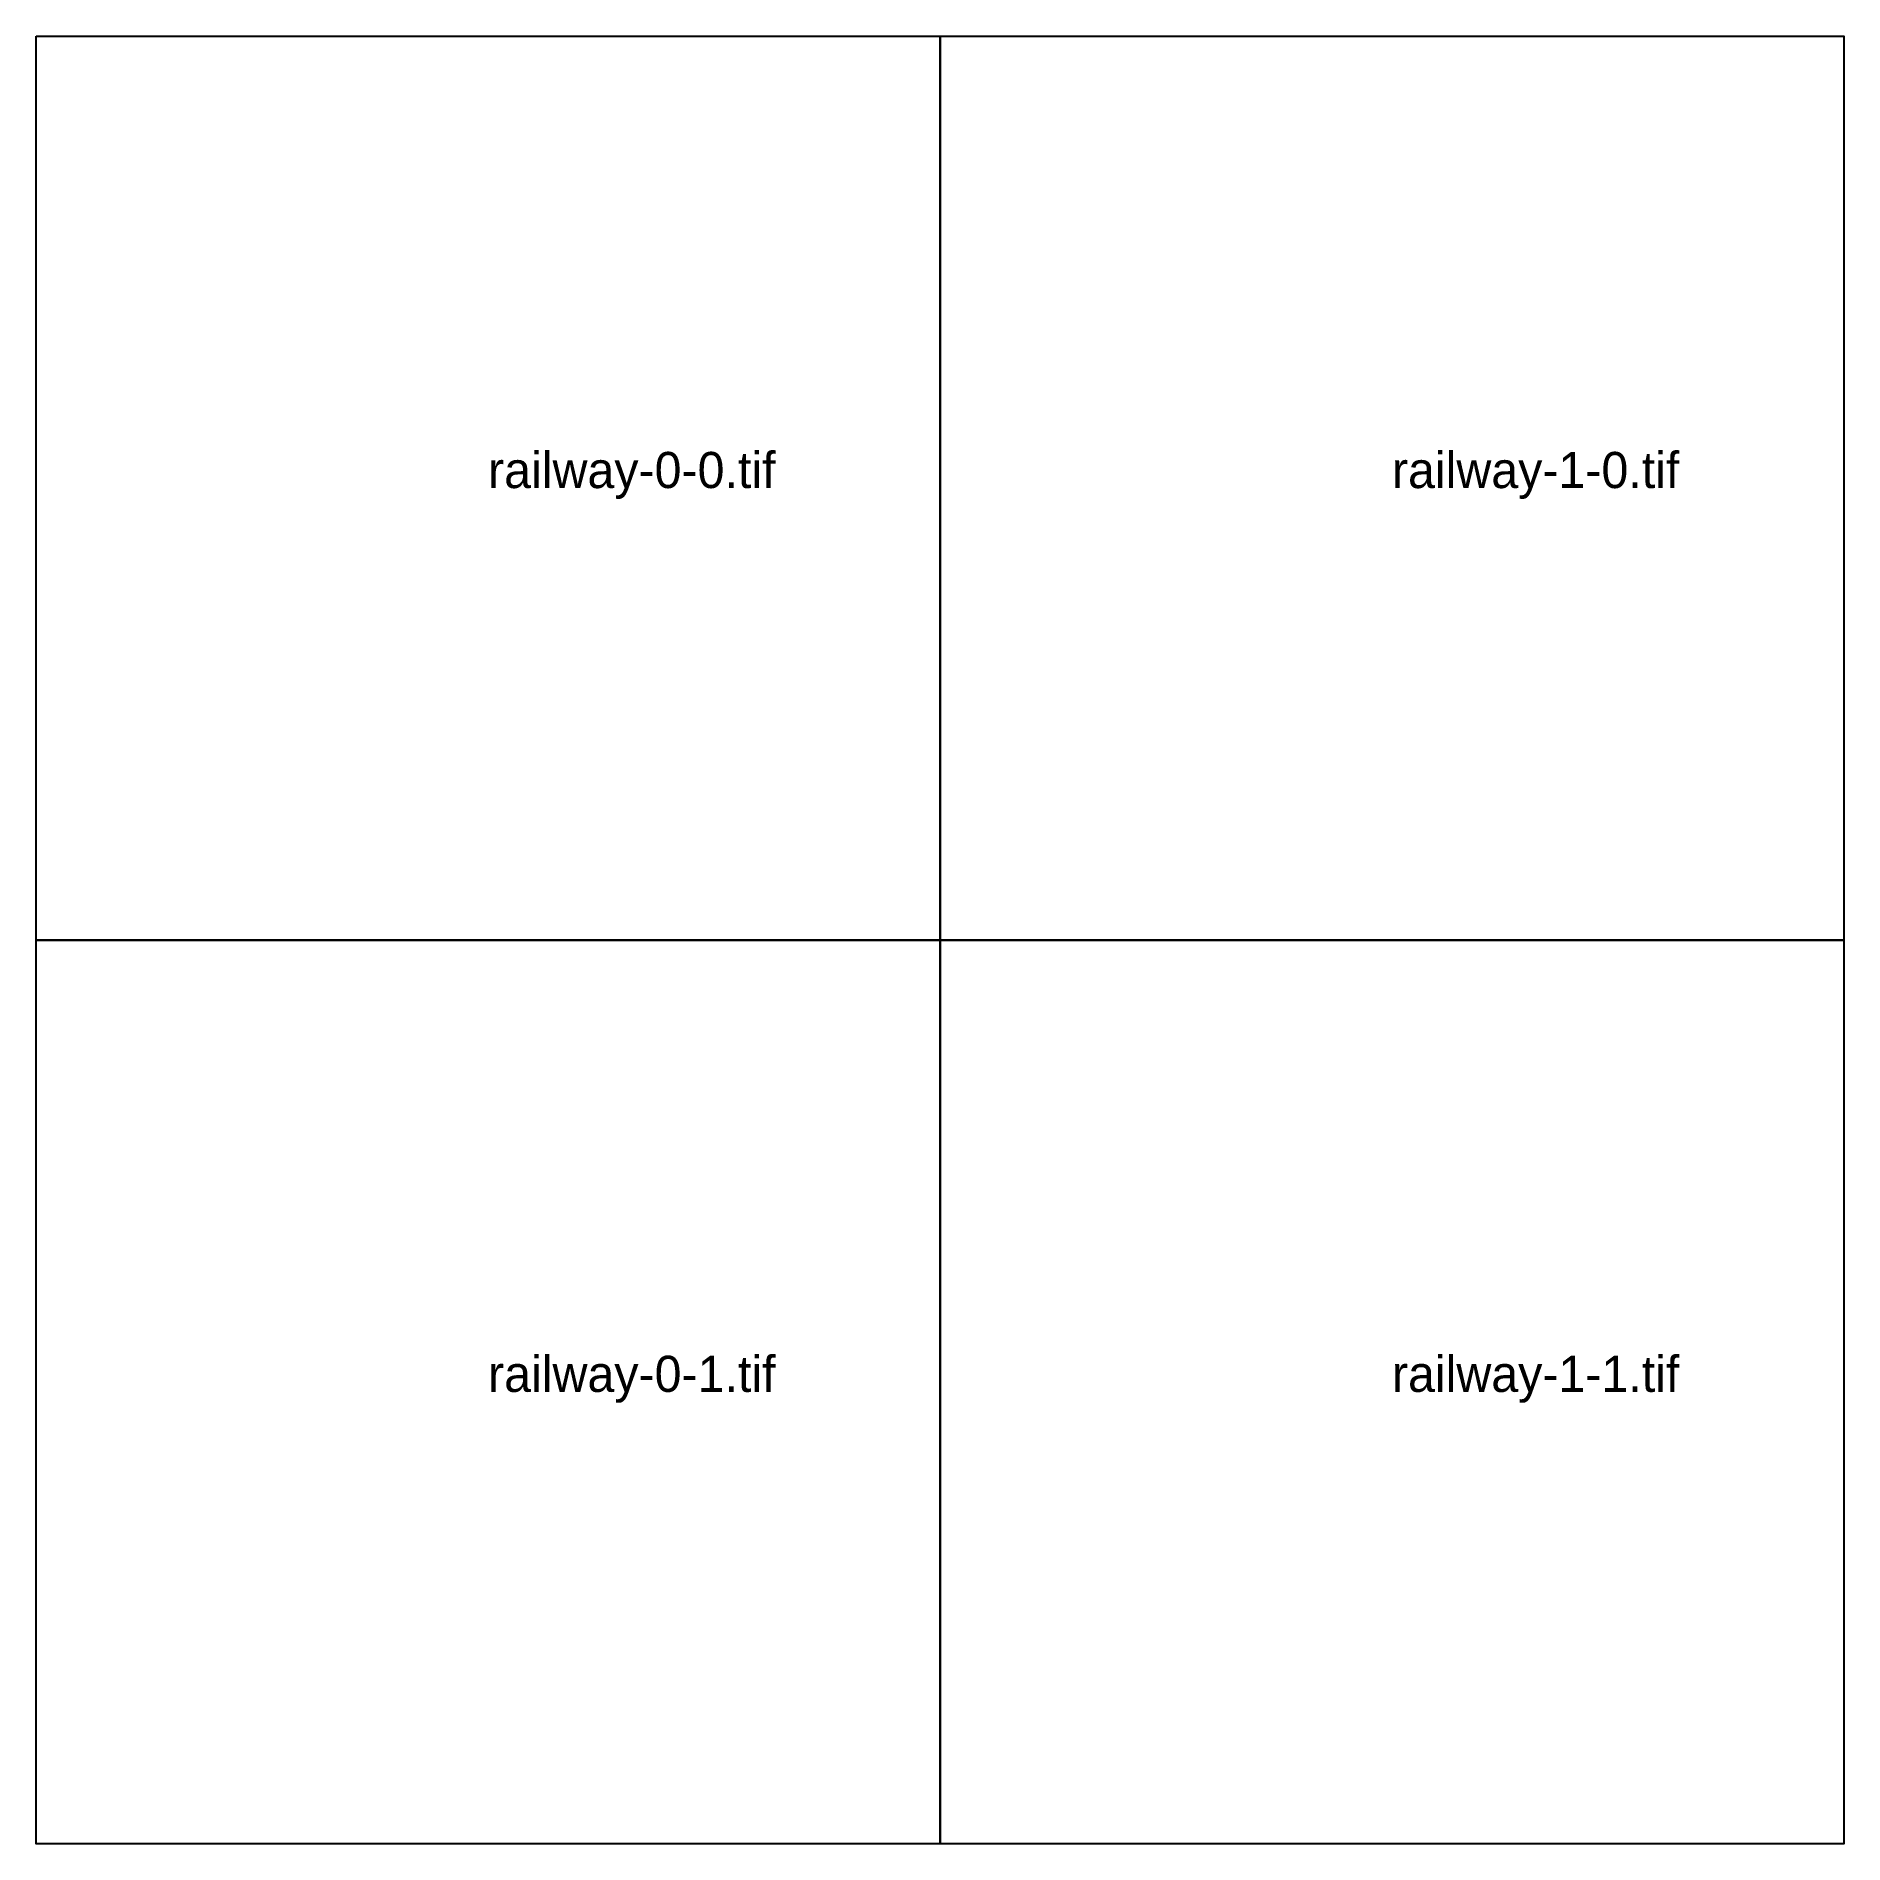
# Model space of a CAD drawing. Extents: x 263363.5 to 263427.5, y 151041.2 to 151105.1.
import ezdxf

# ---------------------------------------------------------------- set-up
doc = ezdxf.new("R2010")
doc.units = 0
doc.header["$MEASUREMENT"] = 0
doc.layers.add('FeatureAttribs', color=7, linetype='Continuous')
doc.layers.add('Unknown_Area_Type', color=7, linetype='Continuous')

# ---------------------------------------------------------------- blocks, each defined once
blk = doc.blocks.new('FEATURE')
at = {"layer": 'FeatureAttribs'}
blk.add_attdef('NAME', (0, 0), '', height=1, dxfattribs=at)

msp = doc.modelspace()

# ---------------------------------------------------------------- linework, layer by layer
at = {"layer": 'Unknown_Area_Type'}
for points in [[(263363.539, 151105.147), (263395.5, 151105.147), (263395.5, 151073.186), (263363.539, 151073.186)], [(263395.5, 151105.147), (263427.461, 151105.147), (263427.461, 151073.186), (263395.5, 151073.186)], [(263363.539, 151073.186), (263395.5, 151073.186), (263395.5, 151041.225), (263363.539, 151041.225)], [(263395.5, 151073.186), (263427.461, 151073.186), (263427.461, 151041.225), (263395.5, 151041.225)]]:
    msp.add_lwpolyline(points, close=True, dxfattribs=at)

# ---------------------------------------------------------------- block references
at = {"layer": 'FeatureAttribs'}
ref = msp.add_blockref('FEATURE', (263379.519, 151089.167), dxfattribs=at)
ref.add_attrib('NAME', 'railway-0-0.tif', (263379.519, 151089.167), dxfattribs={"height": 1.27843})
ref = msp.add_blockref('FEATURE', (263411.48, 151089.167), dxfattribs=at)
ref.add_attrib('NAME', 'railway-1-0.tif', (263411.48, 151089.167), dxfattribs={"height": 1.27843})
ref = msp.add_blockref('FEATURE', (263379.519, 151057.206), dxfattribs=at)
ref.add_attrib('NAME', 'railway-0-1.tif', (263379.519, 151057.206), dxfattribs={"height": 1.27843})
ref = msp.add_blockref('FEATURE', (263411.48, 151057.206), dxfattribs=at)
ref.add_attrib('NAME', 'railway-1-1.tif', (263411.48, 151057.206), dxfattribs={"height": 1.27843})

doc.saveas('drawing.dxf')
